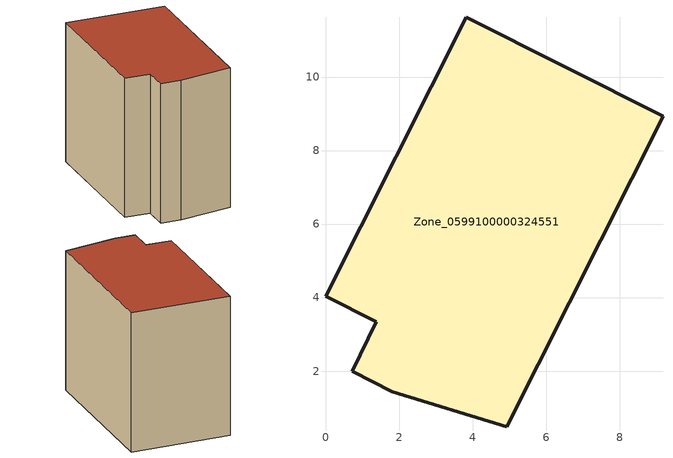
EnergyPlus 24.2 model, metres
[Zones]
Zone_0599100000324551
 floor ground (C_G): 1.38,3.34 0,4.04 3.83,11.63 9.18,8.93 4.94,0.48 1.82,1.44 0.72,1.99 z0
 wall outside (C_F): 9.18,8.93 3.83,11.63 0,4.04 1.38,3.34 0.72,1.99 1.82,1.44 4.94,0.48 9.18,8.93 z0:8.5
 roof outside (C_R): 1.82,1.44 4.94,0.48 9.18,8.93 3.83,11.63 0,4.04 1.38,3.34 0.72,1.99 z8.5
[BUILDING]
Pand.0599100000324551: North Axis=0; Terrain=City; Loads Convergence Tolerance Value=0.04; Temperature Convergence Tolerance Value=0.4; Solar Distribution=FullExterior; Maximum Number of Warmup Days=25; Minimum Number of Warmup Days=1
[Site:Location]
Rotterdam.The.Hague.AP_ZH_NLD Design_Conditions: Latitude=51.96; Longitude=4.45; Time Zone=1; Elevation=-4.5
[SITE:GROUNDTEMPERATURE:BUILDINGSURFACE]
18, 18, 18, 18, 18, 18, 18, 18, 18, 18, 18, 18
[MATERIAL] Thermal Absorptance=0.9; Solar Absorptance=0.7; Visible Absorptance=0.7
Name | Roughness | Thickness | Conductivity | Density | Specific Heat
G.TI.1992-2005 | MediumSmooth | 0.15 | 0.06 | 540 | 1210
F.TI.1992-2005 | Rough | 0.3 | 0.12 | 1920 | 840
R.TI.1992-2005 | MediumRough | 0.2 | 0.08 | 1500 | 1000
[CONSTRUCTION]
C_G: G.TI.1992-2005
C_F: F.TI.1992-2005
C_R: R.TI.1992-2005
[ZONE]
Zone_0599100000324551: Type=1; Multiplier=1; Ceiling Height=Autocalculate; Volume=Autocalculate; Floor Area=autocalculate; Part of Total Floor Area=Yes
[ZONEINFILTRATION:DESIGNFLOWRATE]
Infil_Zone_0599100000324551: Zone or ZoneList or Space or SpaceList=Zone_0599100000324551; Schedule=AlwaysOn; Design Flow Rate Calculation Method=Flow/Area; Flow Rate per Floor Area=0.0015; Constant Term Coefficient=1; Temperature Term Coefficient=0; Velocity Term Coefficient=0; Velocity Squared Term Coefficient=0
[HVACTEMPLATE:ZONE:IDEALLOADSAIRSYSTEM]
Zone_0599100000324551: Maximum Heating Supply Air Temperature=50; Minimum Cooling Supply Air Temperature=13; Maximum Heating Supply Air Humidity Ratio=0.0156; Minimum Cooling Supply Air Humidity Ratio=0.0077; Heating Limit=NoLimit; Cooling Limit=NoLimit; Dehumidification Control Type=ConstantSensibleHeatRatio; Cooling Sensible Heat Ratio=0.7; Dehumidification Setpoint=60; Humidification Control Type=None; Humidification Setpoint=30; Outdoor Air Method=None; Outdoor Air Flow Rate per Person=0.00944; Outdoor Air Flow Rate per Zone Floor Area=0; Outdoor Air Flow Rate per Zone=0; Demand Controlled Ventilation Type=None; Outdoor Air Economizer Type=NoEconomizer; Heat Recovery Type=None; Sensible Heat Recovery Effectiveness=0.7; Latent Heat Recovery Effectiveness=0.65
[ZONECONTROL:THERMOSTAT]
ThermostatControl_Zone_0599100000324551: Zone or ZoneList=Zone_0599100000324551; Control Type Schedule=DualSetpointControlType; Control 1=Thermostat_Zone_0599100000324551; Temperature Difference Between Cutout And Setpoint=0
[THERMOSTATSETPOINT:DUALSETPOINT]
Thermostat_Zone_0599100000324551: Heating Setpoint Temperature Schedule=HeatingSetpoint_Zone_0599100000324551; Cooling Setpoint Temperature Schedule=CoolingSetpoint_Zone_0599100000324551
[SCHEDULE:COMPACT]
HeatingSetpoint_Zone_0599100000324551: Through: 12/31, For: AllDays, Until: 24:00, 21
CoolingSetpoint_Zone_0599100000324551: Through: 12/31, For: AllDays, Until: 24:00, 24
DualSetpointControlType: Through: 12/31, For: AllDays, Until: 24:00, 4
AlwaysOn: Through: 12/31, For: AllDays, Until: 24:00, 1
